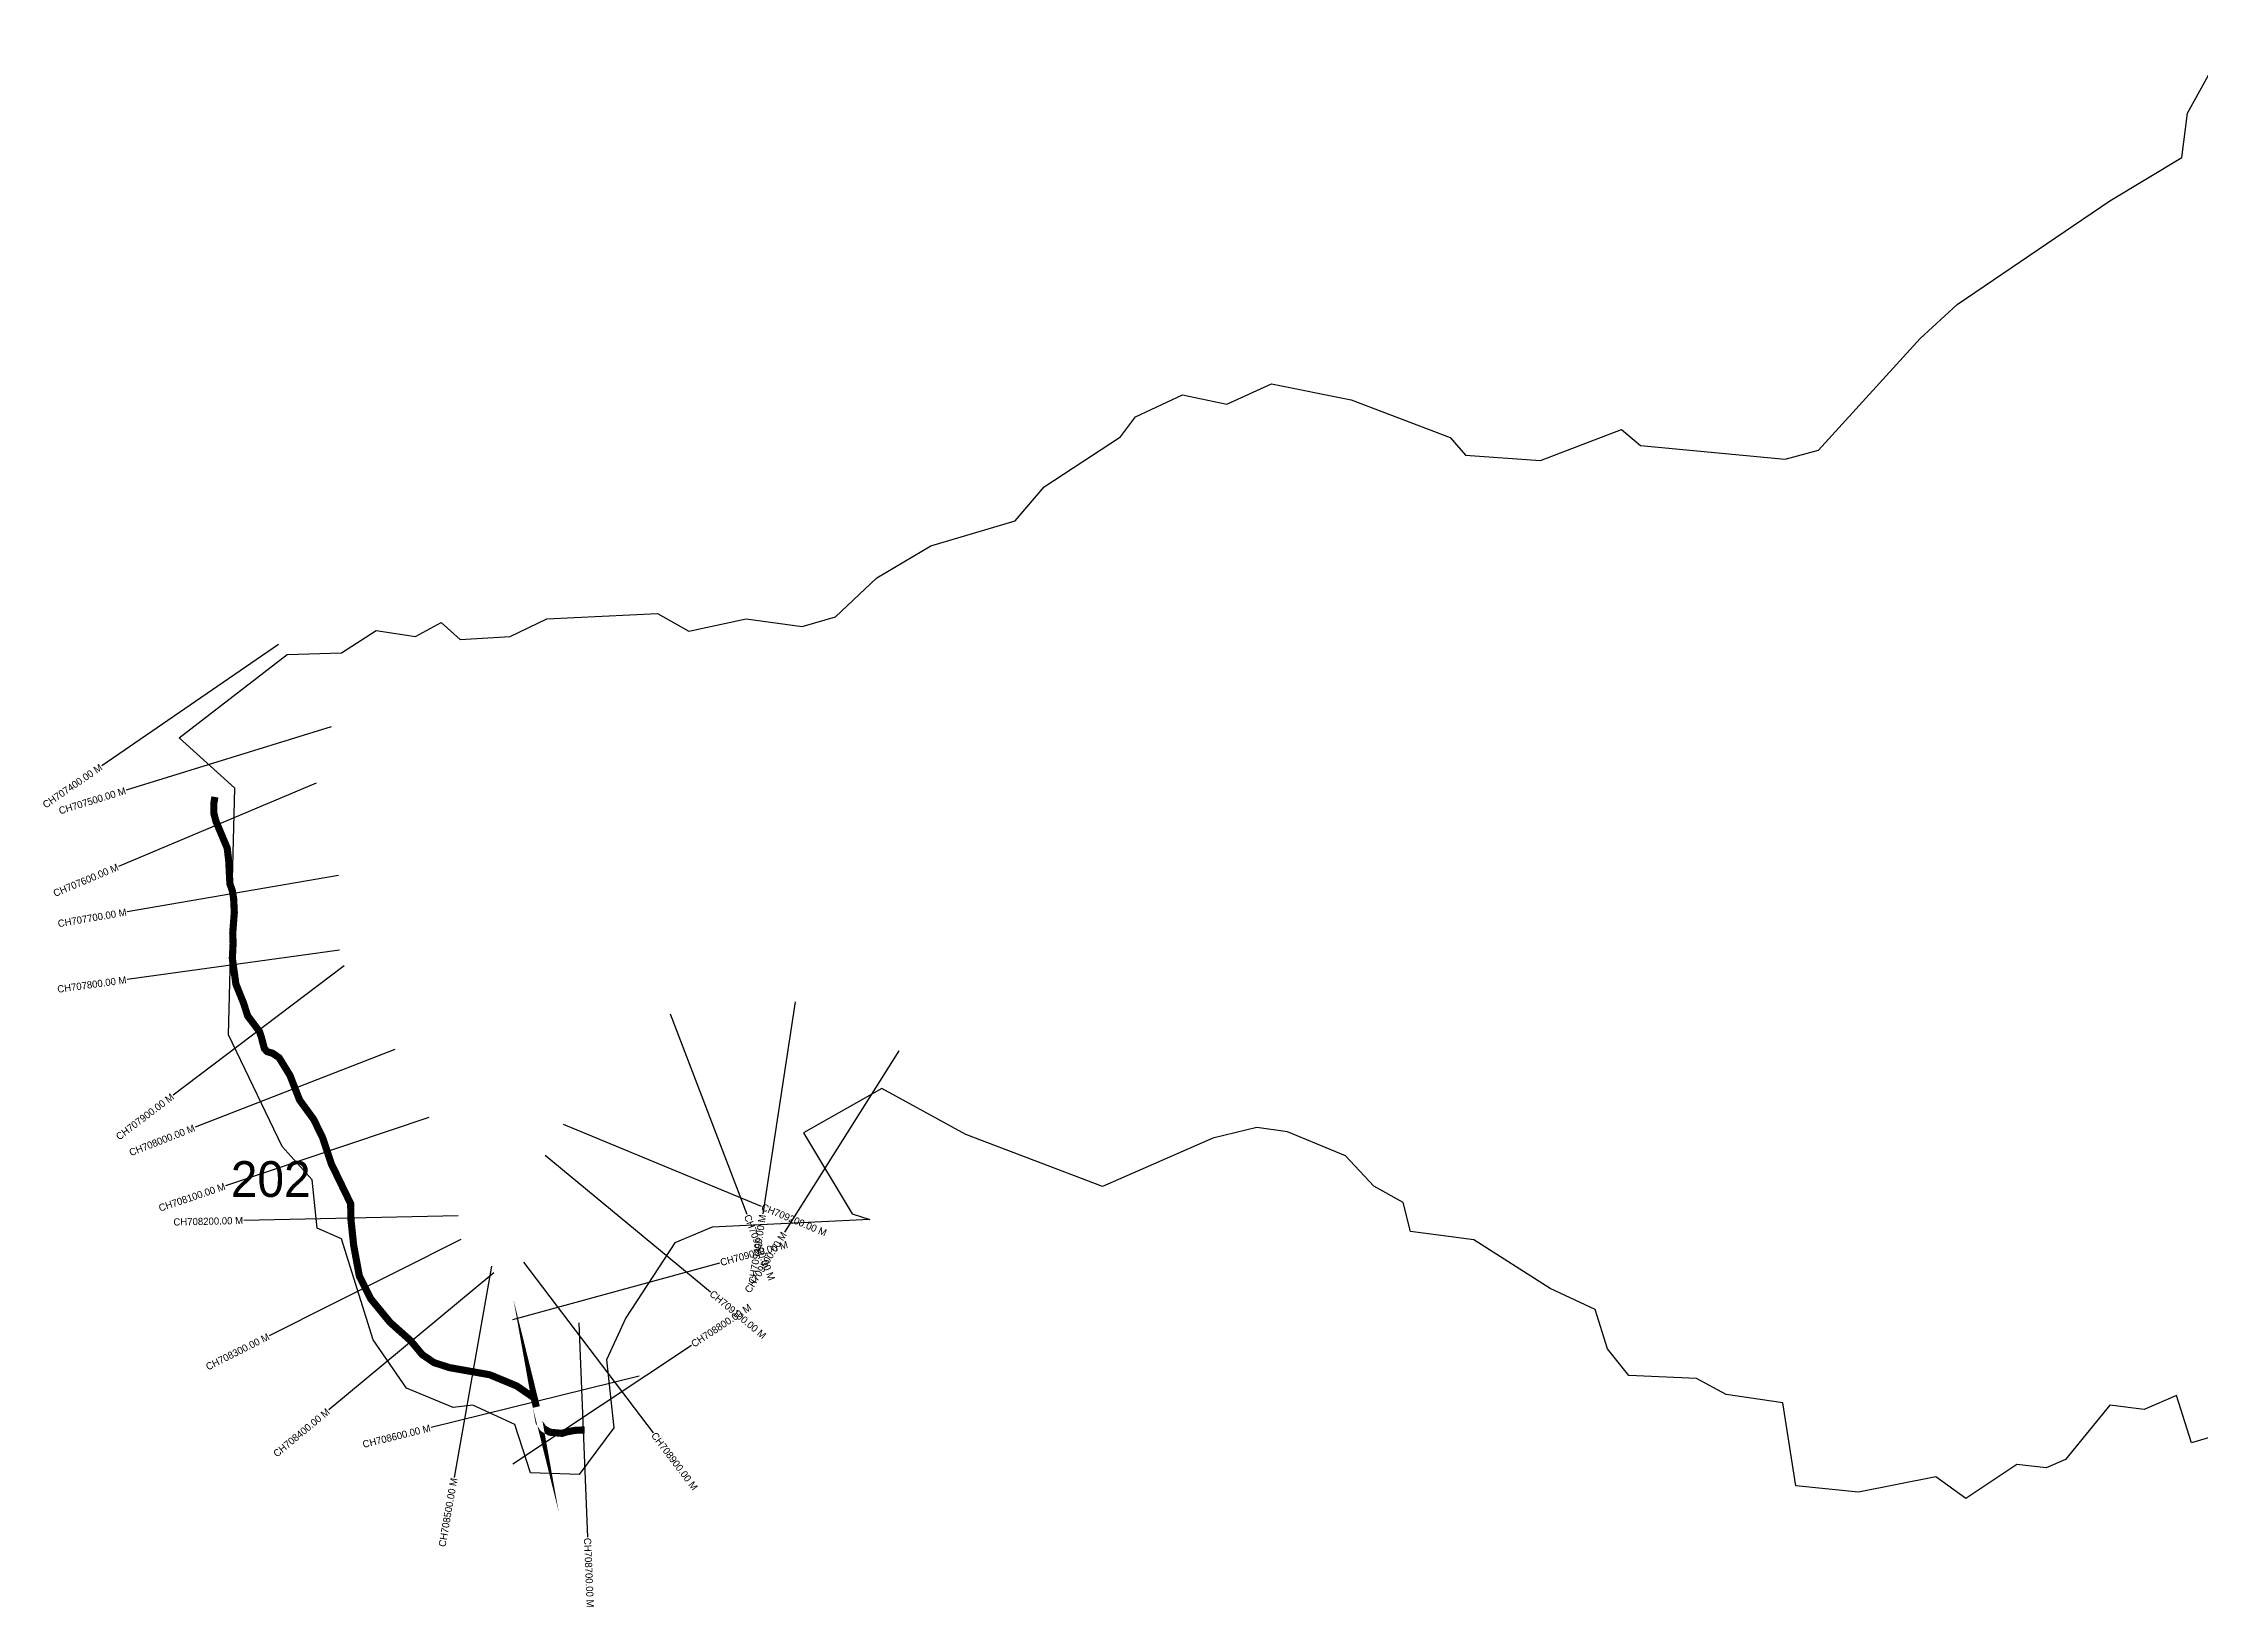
# Model space of a CAD drawing. Header units: metres. Extents: x 351098 to 357899, y 1752801 to 1757437.
# Drawn here: x 351098 to 354116, y 1752967 to 1755154 of the extents above; entities that cross this region are included whole.
import ezdxf
from ezdxf.enums import TextEntityAlignment as Align

# ---------------------------------------------------------------- set-up
doc = ezdxf.new("R2010")
doc.units = ezdxf.units.M
for name, color, linetype in [('CS', 134, 'Continuous'), ('CSMark', 6, 'Continuous'), ('UNPROTECTED', 10, 'Continuous')]:
    doc.layers.add(name, color=color, linetype=linetype)

msp = doc.modelspace()

# ---------------------------------------------------------------- linework, layer by layer
at = {"color": 6}
msp.add_lwpolyline([(354237.2608941573, 1753236.322010649), (354103.2947195208, 1753196.488892381), (354082.3240700271, 1753262.773252235), (354037.256606522, 1753243.474261665), (353989.1645507175, 1753249.124543657), (353926.9836146357, 1753173.48702475), (353900.0065767419, 1753161.820810704), (353859.0475156784, 1753166.300911272), (353787.6839269205, 1753118.979441759), (353745.5640080759, 1753149.30390896), (353637.3789162695, 1753127.618664372), (353549.654411366, 1753136.38950536), (353531.5032395594, 1753252.545903339), (353452.4924021578, 1753264.036516505), (353410.8307616985, 1753286.80873566), (353315.9110430181, 1753291.065093982), (353286.5224301671, 1753327.901323478), (353268.983005992, 1753383.231440542), (353206.2010107221, 1753412.51481777), (353099.0798574872, 1753480.717125267), (353010.6992069361, 1753492.290944839), (353000.2570783981, 1753532.77247492), (352959.3432614479, 1753555.677923448), (352919.6496877306, 1753598.083489922), (352838.7077328956, 1753631.599988829), (352795.8561721732, 1753637.745242215), (352734.3747076911, 1753622.947968198), (352579.6726785265, 1753554.902033293), (352388.6167371365, 1753627.919056377), (352271.2340923236, 1753692.072353223), (352161.4981408557, 1753629.958577399), (352229.7701517332, 1753516.855832605), (352254.4675417998, 1753508.822976641), (352033.6111334467, 1753498.127803968), (351981.4533519873, 1753476.126031219), (351913.1609649271, 1753371.563437093), (351886.0195698777, 1753312.801906872), (351896.1339168625, 1753217.478942439), (351847.5146504969, 1753152.420663812), (351779.8460416088, 1753154.854865345), (351757.6735923284, 1753222.375213384), (351698.9120592686, 1753249.516532225), (351671.2806941458, 1753246.149322241), (351606.3358235549, 1753273.284391141), (351559.557896735, 1753340.531693671), (351515.144091266, 1753481.755145419), (351481.1248567455, 1753496.804574373), (351474.3774408246, 1753564.49636168), (351432.3267367604, 1753610.997801694), (351357.0784301748, 1753767.306443824), (351366.1786759617, 1754112.175809834), (351288.076731278, 1754182.323668273), (351439.1776401958, 1754299.173859997), (351515.4769675544, 1754301.394821838), (351563.8465867843, 1754332.723539488), (351618.7793063006, 1754324.21427071), (351654.6025786643, 1754343.599185564), (351681.2824204301, 1754320.161139641), (351751.1881529605, 1754324.434478077), (351802.3826672528, 1754348.86164574), (351957.3187169865, 1754356.514270569), (352001.3784507544, 1754331.582666676), (352081.2583831298, 1754348.83289951), (352159.5105329119, 1754338.271142379), (352206.456151902, 1754351.595822349), (352264.3750068834, 1754406.077217437), (352339.8887049776, 1754450.947694383), (352457.7964351618, 1754485.920304453), (352498.3033774744, 1754533.525395219), (352604.8300805941, 1754603.535539141), (352626.1318431754, 1754631.378204929), (352691.6207230025, 1754662.209229061), (352753.5385913802, 1754648.967585016), (352816.3684931603, 1754677.395491304), (352927.7280425868, 1754655.145929323), (353066.2193277639, 1754602.467563582), (353087.5385194438, 1754578.033081372), (353192.4922665004, 1754570.202499225), (353305.6830664529, 1754613.741088645), (353332.539547132, 1754591.241572454), (353534.6763903414, 1754572.245984248), (353581.2534856522, 1754585.00390881), (353723.6141449184, 1754741.102006021), (353775.6180179619, 1754788.334211776), (353989.2422660355, 1754933.292020796), (354089.7510804722, 1754994.052583649), (354097.8726099239, 1755055.913464541), (354151.8748413958, 1755153.946047537)], dxfattribs=at)
at = {"layer": 'CS'}
for p, q in [((351427.1128221311, 1754313.17452263), (351179.8153033541, 1754143.339493244)), ((351500.6814175138, 1754197.92726162), (351214.0823470174, 1754109.265134471)), ((351479.8594993597, 1754119.225403567), (351203.3874427678, 1754002.764242986)), ((351511.0675530158, 1753989.941652127), (351215.3852659859, 1753939.226909332)), ((351512.417694395, 1753885.446693377), (351215.2418577129, 1753844.379406002)), ((351518.9971912218, 1753863.859531785), (351279.8155123935, 1753682.773572879)), ((352149.8386072937, 1753813.339989522), (352104.4938696052, 1753516.786697913)), ((351975.1940345021, 1753796.441027499), (352082.3939800904, 1753516.247930392)), ((351590.0435926084, 1753746.780485602), (351310.5115498333, 1753637.868424461)), ((352294.8097817762, 1753744.996842548), (352135.0638878504, 1753491.065258506)), ((351637.5165509716, 1753651.722059873), (351353.1843370989, 1753556.039291549)), ((351825.2320472474, 1753642.15215085), (352102.4499898232, 1753527.477775709)), ((351800.3342982923, 1753598.783996377), (352031.5815261121, 1753407.669581365)), ((351678.4377037194, 1753514.328323511), (351378.5111646481, 1753507.689712153)), ((351682.2611420336, 1753481.22576992), (351414.2433801341, 1753346.442687501)), ((351725.1614596492, 1753443.762442099), (351672.888352481, 1753148.351673394)), ((351754.9431797977, 1753369.32673379), (352044.3293984136, 1753448.419189025)), ((351769.7903816497, 1753449.49655613), (351951.1355841534, 1753210.511373474)), ((351728.1336531951, 1753434.486143058), (351497.4412935982, 1753242.702318861)), ((351847.1734416471, 1753364.5055953), (351859.3557835284, 1753064.753046443)), ((351754.9791513705, 1753167.48057598), (352005.0249418278, 1753333.242763088)), ((351931.7006831821, 1753290.098257756), (351640.5026230945, 1753217.961652616))]:
    msp.add_line(p, q, dxfattribs=at)
at = {"layer": 'UNPROTECTED', "const_width": 10, "flags": 128}
msp.add_lwpolyline([(351338.1831890831, 1754099.869768629), (351336.7279080857, 1754091.425068228), (351336.6315214307, 1754077.300884538), (351339.7003481574, 1754065.560205752), (351344.7798212363, 1754053.501830646), (351355.4094255607, 1754028.267765186), (351357.4810949726, 1754010.606567404), (351358.6449897426, 1753988.182632559), (351359.1604082761, 1753978.252429322), (351362.4527808243, 1753969.09476991), (351364.357712781, 1753957.988440427), (351365.3122515906, 1753938.48793773), (351363.0901764465, 1753909.585397632), (351363.6166755945, 1753894.844079711), (351362.5584952202, 1753874.112438565), (351364.8893940071, 1753857.245320144), (351367.5262060015, 1753838.164517316), (351371.2478039928, 1753828.958870939), (351377.9477292674, 1753812.386112952), (351384.0641198658, 1753793.580855599), (351392.9534568579, 1753781.839655145), (351400.3509178307, 1753772.068952086), (351403.1124030158, 1753764.175426745), (351407.2394101163, 1753748.204013712), (351411.1663889973, 1753743.709836704), (351418.7861168235, 1753741.488570808), (351427.8868826073, 1753735.353745316), (351434.6588224354, 1753724.353314606), (351443.2113906008, 1753710.460407125), (351448.8649716891, 1753695.950011582), (351456.586304919, 1753676.132554729), (351476.355896688, 1753648.983644757), (351488.7151532613, 1753623.59819594), (351501.2443820005, 1753586.366169563), (351515.8340050431, 1753556.317523035), (351528.0274347274, 1753531.204053176), (351528.215026345, 1753522.728831798), (351528.5291874869, 1753508.535312606), (351532.2788120915, 1753472.973623384), (351540.2519576528, 1753429.742927082), (351556.167156306, 1753398.095365577), (351583.2580248655, 1753365.094595116), (351612.2040774307, 1753339.295984582), (351628.186643101, 1753320.07092303), (351644.4407496703, 1753308.968766897), (351665.8416963356, 1753301.928845978), (351722.4600466373, 1753291.910196014), (351760.3856043557, 1753276.204834087), (351784.7672824175, 1753259.41648766), (351787.8837842638, 1753246.835922051), (351787.5569904406, 1753248.155109825), (351791.5982979375, 1753225.574265369), (351797.7784444319, 1753216.734586971), (351806.6221791356, 1753211.515811952), (351823.6712165051, 1753209.917940313), (351830.3509153409, 1753211.946710409), (351842.2852414995, 1753214.183104702), (351855.3907173378, 1753214.715728582)], dxfattribs=at)

# ---------------------------------------------------------------- texts
at = {"insert": (351360.5, 1753590.557298772), "char_height": 50, "attachment_point": 1}
msp.add_mtext_dynamic_manual_height_columns('\\pxt1;202', width=70.18295091297477, gutter_width=1, heights=[0], dxfattribs=at)
at = {"layer": 'CSMark'}
for s, rotation, p in [('CH707400.00 M', 34.47987742605196, (351178.9909782914, 1754142.773376479)), ('CH707500.00 M', 17.18994637146277, (351213.1270167824, 1754108.969594047)), ('CH707600.00 M', 22.84278493654744, (351202.4658692458, 1754002.376039117)), ('CH707700.00 M', 9.732538812961415, (351214.3996583625, 1753939.05786019)), ('CH707800.00 M', 7.867979069416321, (351214.2512715906, 1753844.242515045)), ('CH707900.00 M', 37.12959353265246, (351279.0182401307, 1753682.169953016)), ('CH708000.00 M', 21.2870231645126, (351309.5797763575, 1753637.505384257)), ('CH708100.00 M', 18.59898751714064, (351352.2365630526, 1753555.720348988)), ('CH708200.00 M', 1.267984874182995, (351377.5114095179, 1753507.667583448)), ('CH709400.00 M', 81.30647406629635, (352104.3427204796, 1753515.798186941)), ('CH709500.00 M', 57.82640058288087, (352134.5314015373, 1753490.218819893)), ('CH708300.00 M', 26.69730272019179, (351413.3499875944, 1753345.99341056)), ('CH708400.00 M', 39.73810817924242, (351496.6723190662, 1753242.063039447)), ('CH708600.00 M', 13.91341706491366, (351639.5319628942, 1753217.721197265)), ('CH708500.00 M', 79.965351413348, (351672.7141087904, 1753147.366970832))]:
    msp.add_text(s, height=10, rotation=rotation, dxfattribs=at).set_placement(p, align=Align.MIDDLE_RIGHT)
for s, rotation, p in [('CH709300.00 M', 290.9365058041673, (352082.7513132424, 1753515.313953402)), ('CH709200.00 M', 337.5270064968234, (352103.3740496317, 1753527.095527792)), ('CH709000.00 M', 15.28624716355726, (352045.2940191423, 1753448.682830543)), ('CH708800.00 M', 33.54148556446336, (352005.8584277959, 1753333.795303711)), ('CH709100.00 M', 320.4279494405129, (352032.3523502048, 1753407.032533315)), ('CH708900.00 M', 307.1917206424722, (351951.7400681617, 1753209.714756199)), ('CH708700.00 M', 272.3272958298201, (351859.3963913347, 1753063.75387128))]:
    msp.add_text(s, height=10, rotation=rotation, dxfattribs=at).set_placement(p, align=Align.MIDDLE_LEFT)

doc.saveas('drawing.dxf')
